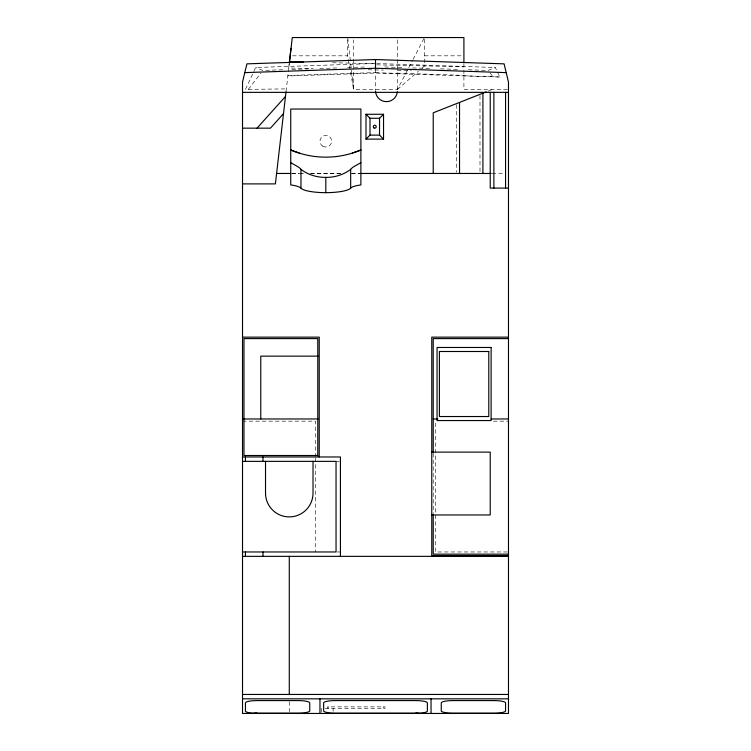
<?xml version="1.0" encoding="UTF-8"?>
<svg xmlns="http://www.w3.org/2000/svg" width="751" height="751" viewBox="0 0 751 751"><rect width="100%" height="100%" fill="white"/><g stroke="black" fill="none" stroke-linecap="round" stroke-linejoin="round"><path stroke-width="0.56" stroke-dasharray="3.75 2.82" d="M286.065 91.378L289.482 61.779M289.163 64.135L288.713 67.994L313.289 68.538M373.172 63.563L255.669 67.506L245.455 89.397L286.356 88.9M347.732 39.831L347.732 55.818L353.58 89.425L397.42 89.425L408.234 68.679M408.779 67.637L412.562 60.38M413.106 59.338L424.456 37.55L424.456 66.05L421.837 68.313M248.356 89.36L260.832 73.138M397.42 89.425L418.354 71.326M488.084 70.434L495.331 67.506L499.772 77.006L375.5 73.063L287.84 76.001M488.112 91.134L492.412 89.425M282.648 69.768L262.916 70.434L255.669 67.506M291.932 69.458L310.501 68.839M319.785 68.519L338.354 67.9M347.647 67.59L365.052 67.008M287.896 75.513L375.5 72.575M292.477 55.818L347.732 55.818M424.456 55.818L462.785 55.818M507.338 89.425L463.911 89.425L463.911 63.826M291.904 173.331L298.926 173.331M300.09 173.331L303.601 173.331M310.614 173.331L341.01 173.331M351.534 173.331L359.72 173.331M291.82 173.462L303.535 173.462M310.557 173.462L341.01 173.462M351.552 173.462L359.748 173.462M492.093 173.462L503.93 173.462M242.517 421.17L315.58 421.17L315.58 456.768M493.407 421.17L508.483 421.17M336.044 461.358L339.33 461.358M337.143 551.966L340.428 551.966M507.329 551.966L435.42 551.966L435.42 421.17M324.939 708.334L385 708.334L385 706.869L327.276 706.869L327.276 708.334M332.496 62.737L375.5 63.694M376.664 64.839L463.911 66.783M368.168 69.759L383.348 70.096M397.354 70.416L411.37 70.725M376.664 63.525L495.331 67.506M384.784 66.961L403.353 67.59M412.646 67.9L431.215 68.519M440.499 68.839L459.068 69.458M468.352 69.768L486.93 70.397M397.42 73.147L463.911 75.382M375.5 72.659L397.42 73.391M463.911 75.804L499.772 77.006M489.981 72.894L493.144 77.006M347.732 37.55L353.58 89.425L353.58 39.859M479.992 95.499L479.992 172.298M456.608 104.736L456.608 172.298M433.224 453.407L433.224 513.374M397.42 39.859L397.42 90.683M383.536 706.869L383.536 708.334M375.5 69.242L375.5 90.683M333.115 708.334L333.115 711.404M328.731 706.869L328.731 708.334M321.428 708.334L321.428 712.427M315.58 457.913L315.58 551.966M289.276 701.725L289.276 713.45M322.892 146.248A5.848 5.848 0 0 0 331.66 141.179A5.848 5.848 0 0 0 322.892 136.119A5.848 5.848 0 0 0 322.892 146.248"/><path stroke-width="1.13" d="M286.009 91.913L275.392 183.892L242.517 183.892M289.37 62.802L292.28 37.55L463.911 37.55L463.911 62.774M289.304 63.009L291.041 48.308M257.039 128.158L285.483 96.457M283.502 113.636L270.473 128.158L242.517 128.158M383.536 139.113L379.537 135.124L379.537 118.273L383.536 114.274L366 114.274L366 139.113L383.536 139.113L383.536 114.274M366 139.113L369.999 135.124L369.999 118.273L366 114.274M360.884 162.685L355.139 165.896A21.582 4.544 -17.4 0 0 350.651 169.351C336.983 180.118 314.631 180.118 300.973 169.351A21.582 4.544 17.4 0 0 296.476 165.896L290.74 162.685M486.197 91.885L433.224 112.81L433.224 173.462M375.5 59.545L246.901 63.854L242.517 82.122L242.517 713.45L508.483 713.45L508.483 82.122L504.099 63.854L375.5 59.545L375.5 68.238L506.212 72.622M244.788 72.622L375.5 68.238M257.124 713.159L254.204 713.15A10.317 2.065 0 0 1 245.436 711.113L245.436 702.927A11.687 2.337 0 0 1 257.124 700.589L298.044 700.589A11.687 2.337 0 0 1 309.741 702.927L309.741 711.113A11.8 2.356 0 0 1 298.044 713.159L254.533 713.159M242.517 92.354L508.483 92.354M369.999 118.273L379.537 118.273M369.999 135.124L379.537 135.124M276.593 173.462L290.646 173.462M360.921 173.462L491.116 173.462M508.483 188.079L490.225 188.079L490.225 92.354M242.517 337.143L319.231 337.143L319.231 456.974M508.483 337.143L431.769 337.143L431.769 555.618L508.483 555.618M508.483 338.598L433.224 338.598L433.224 452.769M318.067 356.134L260.775 356.134L260.775 418.974M243.671 418.974L318.067 418.974M433.224 418.974L437.861 418.974M491.116 418.974L508.483 418.974M431.769 452.121L490.225 452.121L490.225 514.961L431.769 514.961M317.776 455.51L243.972 455.51L243.972 338.598L317.776 338.598L317.776 455.819M242.517 456.974L340.428 456.974L340.428 556.35M242.517 461.358L336.044 461.358L336.044 551.966L242.517 551.966M508.483 554.154L433.224 554.154L433.224 514.322M242.517 556.35L508.483 556.35M242.517 694.45L508.483 694.45M242.517 698.834L508.483 698.834M418.288 713.159L335.312 713.159A11.8 2.356 0 0 1 323.625 711.113L323.625 702.927A11.687 2.337 0 0 1 335.312 700.589L415.688 700.589A11.687 2.337 0 0 1 427.375 702.927L427.375 711.113A10.317 2.065 0 0 1 418.607 713.15L415.688 713.159M289.482 61.779L303.432 62.089M505.564 92.354L505.564 188.079M493.876 92.354L493.876 188.079M482.912 93.18L482.912 173.462M459.528 102.418L459.528 173.462M431.036 698.834L431.036 713.45M350.661 169.351L350.661 188.154A25.318 5.576 0 0 1 325.812 192.66A25.318 5.576 0 0 1 300.973 188.154A21.986 4.844 0 0 0 290.74 184.934L290.74 109.036L360.884 109.036L360.884 184.934A21.986 4.844 0 0 0 350.661 188.154M325.812 177.255L325.812 192.66M319.964 698.834L319.964 713.45M313.026 461.358L313.026 493.144A23.75 23.75 0 0 1 289.276 516.895A23.75 23.75 0 0 1 265.525 493.144L265.525 461.358M300.973 169.351L300.973 188.154M289.276 556.35L289.276 694.694M262.972 456.974L262.972 461.358M262.972 551.966L262.972 556.35M245.436 456.974L245.436 461.358M245.436 551.966L245.436 556.35M397.382 91.641A10.965 10.965 0 0 1 386.465 101.648A10.965 10.965 0 0 1 375.538 91.641M360.893 149.965A89.247 89.247 0 0 1 290.731 149.965A91.19 88.956 0 0 0 299.208 152.922M360.884 149.947A91.19 88.956 0 0 1 352.416 152.922M491.126 347.478L437.054 347.478L437.054 420.551L491.126 420.551L491.126 347.478M488.788 351.496L439.391 351.496L439.391 416.533L488.788 416.533L488.788 351.496M493.876 700.589L452.956 700.589A11.687 2.337 0 0 0 441.259 702.927L441.259 711.113A11.8 2.356 0 0 0 452.956 713.159L493.876 713.159A11.8 2.356 0 0 0 505.564 711.113L505.564 702.927A11.687 2.337 0 0 0 493.876 700.589M374.036 127.961A1.464 1.464 0 0 0 376.232 126.694A1.464 1.464 0 0 0 374.036 125.426A1.464 1.464 0 0 0 374.036 127.961"/></g></svg>
